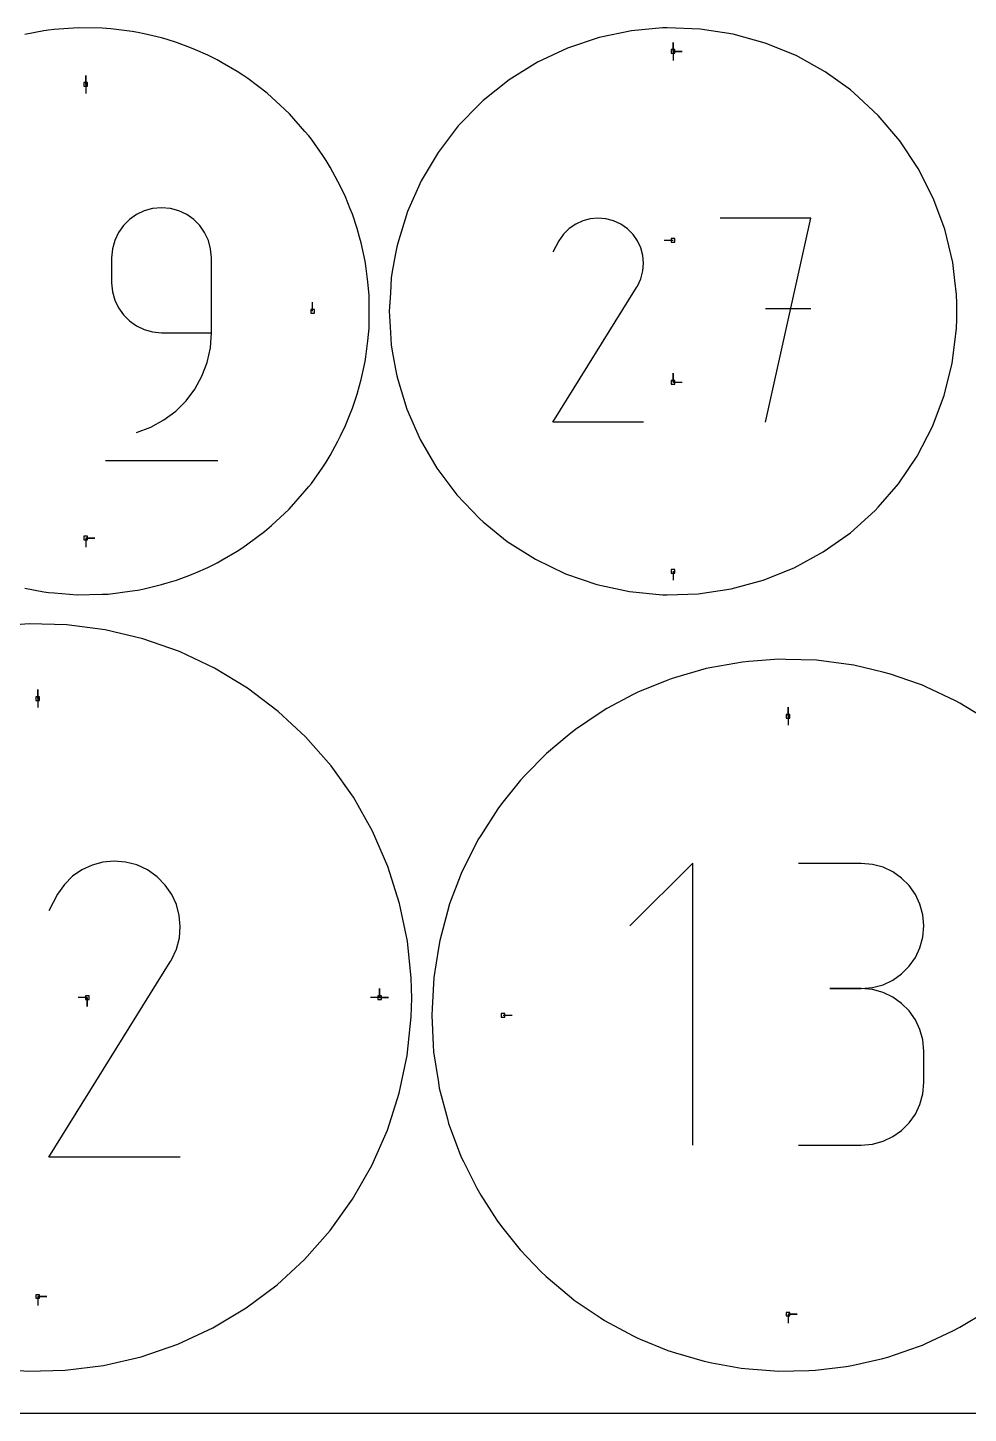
# Model space of a CAD drawing. Extents: x 0 to 800, y 0 to 1000.
# Drawn here: x 433.7 to 582.9, y 0 to 219.8 of the extents above; entities that cross this region are included whole.
import ezdxf

# ---------------------------------------------------------------- set-up
doc = ezdxf.new("R2010")
doc.units = 0

msp = doc.modelspace()

# ---------------------------------------------------------------- linework, layer by layer
at = {"layer": 'annotation', "color": 1}
for p, q in [((536.080915, 216.049308), (536.080915, 217.478057)), ((536.080915, 216.049308), (536.080915, 217.478057)), ((536.080915, 217.478057), (536.080915, 216.049308)), ((536.080915, 216.049308), (536.080915, 217.478057)), ((536.080915, 217.478057), (536.080915, 216.049308)), ((536.080915, 216.049308), (537.509665, 216.049307)), ((536.080915, 216.049308), (537.509665, 216.049307)), ((537.509665, 216.049307), (536.080915, 216.049308)), ((536.080915, 216.049308), (536.080915, 214.620558)), ((442.937914, 210.807712), (442.937914, 212.236462)), ((442.937914, 210.807712), (442.937914, 212.236462)), ((442.937914, 212.236462), (442.937914, 210.807712)), ((442.937914, 210.807712), (442.937914, 209.378962)), ((449.87304, 189.365072), (448.918738, 188.409835)), ((450.977613, 190.147123), (449.87304, 189.365072)), ((452.209911, 190.733532), (450.977613, 190.147123)), ((453.547386, 191.101845), (452.209911, 190.733532)), ((454.96749, 191.229606), (453.547386, 191.101845)), ((456.390537, 191.101845), (454.96749, 191.229606)), ((454.96749, 191.229606), (454.96749, 191.229606)), ((457.729575, 190.733532), (456.390537, 191.101845)), ((458.962333, 190.147123), (457.729575, 190.733532)), ((460.066538, 189.365072), (458.962333, 190.147123)), ((461.019921, 188.409835), (460.066538, 189.365072)), ((521.749089, 189.173334), (520.632353, 188.658633)), ((522.933517, 189.491096), (521.749089, 189.173334)), ((524.158285, 189.604815), (522.933517, 189.491096)), ((525.396043, 189.507385), (524.158285, 189.604815)), ((526.61944, 189.191702), (525.396043, 189.507385)), ((527.801126, 188.650659), (526.61944, 189.191702)), ((557.933463, 189.605605), (543.529939, 189.605605)), ((550.732717, 157.215451), (557.933463, 189.605605)), ((448.137254, 187.303867), (447.551136, 186.069623)), ((448.918738, 188.409835), (448.137254, 187.303867)), ((461.800209, 187.303867), (461.019921, 188.409835)), ((462.385132, 186.069623), (461.800209, 187.303867)), ((518.711357, 187.066838), (517.961799, 186.003953)), ((519.610659, 187.9541), (518.711357, 187.066838)), ((520.632353, 188.658633), (519.610659, 187.9541)), ((528.858017, 187.900164), (527.801126, 188.650659)), ((527.801126, 188.650659), (527.801126, 188.650659)), ((529.741693, 186.999576), (528.858017, 187.900164)), ((530.444296, 185.976494), (529.741693, 186.999576)), ((447.18293, 184.729558), (447.055185, 183.306128)), ((447.551136, 186.069623), (447.18293, 184.729558)), ((462.752418, 184.729558), (462.385132, 186.069623)), ((462.879796, 183.306128), (462.752418, 184.729558)), ((517.961799, 186.003953), (517.017272, 184.192087)), ((530.957968, 184.85852), (530.444296, 185.976494)), ((531.274853, 183.673257), (530.957968, 184.85852)), ((536.080915, 186.064457), (534.652165, 186.064457)), ((447.055185, 183.306128), (447.055185, 179.344389)), ((462.879796, 171.423146), (462.879796, 183.306128)), ((462.879796, 183.306128), (462.879796, 183.306128)), ((531.387092, 182.448305), (531.274853, 183.673257)), ((531.286829, 181.211266), (531.387092, 182.448305)), ((530.966205, 179.989741), (531.286829, 181.211266)), ((447.055185, 179.344389), (447.055185, 179.344389)), ((447.055185, 179.344389), (447.18293, 177.921035)), ((516.99696, 157.215188), (530.289395, 178.614302)), ((530.289395, 178.614302), (530.305285, 178.633965)), ((530.289395, 178.614302), (530.289395, 178.614302)), ((530.305285, 178.633965), (530.320524, 178.653795)), ((530.320524, 178.653795), (530.335211, 178.67396)), ((530.335211, 178.67396), (530.349446, 178.694626)), ((530.349446, 178.694626), (530.36333, 178.715961)), ((530.36333, 178.715961), (530.376964, 178.738132)), ((530.376964, 178.738132), (530.390447, 178.761306)), ((530.390447, 178.761306), (530.40388, 178.78565)), ((530.40388, 178.78565), (530.417363, 178.811332)), ((530.417363, 178.811332), (530.966205, 179.989741)), ((530.417363, 178.811332), (530.417363, 178.811332)), ((447.18293, 177.921035), (447.551136, 176.581176)), ((447.551136, 176.581176), (448.137254, 175.347229)), ((478.910097, 174.819968), (478.910097, 176.248718)), ((448.137254, 175.347229), (448.918738, 174.241614)), ((448.918738, 174.241614), (449.87304, 173.286748)), ((557.933463, 175.181769), (550.732717, 175.181769)), ((449.87304, 173.286748), (450.977613, 172.505049)), ((450.977613, 172.505049), (452.209911, 171.918937)), ((452.209911, 171.918937), (453.547386, 171.55083)), ((453.547386, 171.55083), (454.96749, 171.423146)), ((454.96749, 171.423146), (462.879796, 171.423146)), ((462.704614, 169.020785), (462.879796, 171.423146)), ((462.193377, 166.711684), (462.704614, 169.020785)), ((461.367547, 164.524882), (462.193377, 166.711684)), ((536.080915, 163.568244), (536.080915, 164.996994)), ((536.080915, 163.568244), (536.080915, 164.996994)), ((536.080915, 164.996994), (536.080915, 163.568244)), ((460.248586, 162.489418), (461.367547, 164.524882)), ((536.080915, 163.568244), (537.509665, 163.568244)), ((457.217119, 158.98866), (458.857956, 160.63433)), ((458.857956, 160.63433), (460.248586, 162.489418)), ((455.347536, 157.581444), (457.217119, 158.98866)), ((451.007986, 155.598534), (453.270671, 156.441722)), ((453.270671, 156.441722), (455.347536, 157.581444)), ((531.382202, 157.215188), (516.99696, 157.215188)), ((451.007986, 155.598534), (451.007986, 155.598534)), ((446.066426, 151.144651), (463.881962, 151.144651)), ((442.937914, 138.832224), (444.366664, 138.832224)), ((442.937914, 138.832224), (444.366664, 138.832224)), ((444.366664, 138.832224), (442.937914, 138.832224)), ((442.937914, 138.832224), (442.937914, 137.403474)), ((536.080915, 133.583394), (536.080915, 132.154644)), ((435.3359, 113.372116), (435.3359, 114.800866)), ((435.3359, 113.372116), (435.3359, 114.800866)), ((435.3359, 114.800866), (435.3359, 113.372116)), ((435.3359, 113.372116), (435.3359, 111.943366)), ((554.310908, 110.573045), (554.310908, 112.001795)), ((554.310908, 110.573045), (554.310908, 112.001795)), ((554.310908, 112.001795), (554.310908, 110.573045)), ((554.310908, 110.573045), (554.310908, 109.144295)), ((442.346196, 86.206439), (440.864595, 85.184765)), ((443.965622, 86.952827), (442.346196, 86.206439)), ((445.683209, 87.413628), (443.965622, 86.952827)), ((447.459296, 87.578536), (445.683209, 87.413628)), ((449.25422, 87.437249), (447.459296, 87.578536)), ((451.028318, 86.979463), (449.25422, 87.437249)), ((452.74193, 86.194875), (451.028318, 86.979463)), ((454.274571, 85.106552), (452.74193, 86.194875)), ((452.74193, 86.194875), (452.74193, 86.194875)), ((539.186509, 87.290812), (529.23746, 77.338956)), ((539.186509, 42.538334), (539.186509, 87.290812)), ((565.905108, 87.238891), (555.967285, 87.238891)), ((567.692449, 87.078463), (565.905108, 87.238891)), ((569.374275, 86.616133), (567.692449, 87.078463)), ((570.922613, 85.880337), (569.374275, 86.616133)), ((572.309491, 84.899508), (570.922613, 85.880337)), ((439.560481, 83.89811), (438.473516, 82.356777)), ((440.864595, 85.184765), (439.560481, 83.89811)), ((455.556026, 83.800571), (454.274571, 85.106552)), ((456.574899, 82.316957), (455.556026, 83.800571)), ((573.506935, 83.702083), (572.309491, 84.899508)), ((574.486974, 82.316495), (573.506935, 83.702083)), ((438.473516, 82.356777), (437.103818, 79.729315)), ((457.319797, 80.695738), (456.574899, 82.316957)), ((575.221635, 80.771179), (574.486974, 82.316495)), ((457.779325, 78.976939), (457.319797, 80.695738)), ((575.682944, 79.094569), (575.221635, 80.771179)), ((457.942087, 77.200585), (457.779325, 78.976939)), ((457.796691, 75.406704), (457.942087, 77.200585)), ((575.84293, 77.315101), (575.682944, 79.094569)), ((575.682944, 75.527278), (575.84293, 77.315101)), ((575.84293, 77.315101), (575.84293, 77.315101)), ((457.331741, 73.63532), (457.796691, 75.406704)), ((575.221635, 73.844163), (575.682944, 75.527278)), ((456.535843, 71.926461), (457.331741, 73.63532)), ((574.486974, 72.293957), (575.221635, 73.844163)), ((437.074363, 40.609), (456.350271, 71.640739)), ((456.350271, 71.640739), (456.373315, 71.669253)), ((456.350271, 71.640739), (456.350271, 71.640739)), ((456.373315, 71.669253), (456.395413, 71.69801)), ((456.395413, 71.69801), (456.416711, 71.727252)), ((456.416711, 71.727252), (456.437354, 71.757221)), ((456.437354, 71.757221), (456.457488, 71.78816)), ((456.457488, 71.78816), (456.477259, 71.82031)), ((456.477259, 71.82031), (456.496811, 71.853916)), ((456.496811, 71.853916), (456.516291, 71.889219)), ((456.516291, 71.889219), (456.535843, 71.926461)), ((456.535843, 71.926461), (456.535843, 71.926461)), ((572.309491, 69.705092), (573.506935, 70.904866)), ((573.506935, 70.904866), (574.486974, 72.293957)), ((569.374275, 67.986312), (570.922613, 68.72284)), ((570.922613, 68.72284), (572.309491, 69.705092)), ((443.193432, 65.947841), (441.764682, 65.947841)), ((443.193432, 65.947841), (443.193432, 64.519091)), ((443.193432, 65.947841), (443.193432, 64.519091)), ((443.193432, 64.519091), (443.193432, 65.947841)), ((489.533014, 65.947841), (488.104264, 65.947841)), ((489.533014, 65.947841), (489.533014, 67.376591)), ((489.533014, 65.947841), (489.533014, 67.376591)), ((489.533014, 67.376591), (489.533014, 65.947841)), ((489.533014, 65.947841), (489.533014, 67.376591)), ((489.533014, 67.376591), (489.533014, 65.947841)), ((489.533014, 65.947841), (490.961763, 65.947841)), ((489.533014, 65.947841), (490.961763, 65.947841)), ((490.961763, 65.947841), (489.533014, 65.947841)), ((565.905108, 67.363245), (560.92918, 67.363245)), ((560.92918, 67.363245), (565.905108, 67.363245)), ((565.905108, 67.363245), (567.692449, 67.523713)), ((567.692449, 67.202817), (565.905108, 67.363245)), ((565.905108, 67.363245), (565.905108, 67.363245)), ((567.692449, 67.523713), (569.374275, 67.986312)), ((569.374275, 66.740487), (567.692449, 67.202817)), ((570.922613, 66.004691), (569.374275, 66.740487)), ((572.309491, 65.023863), (570.922613, 66.004691)), ((573.506935, 63.826437), (572.309491, 65.023863)), ((574.486974, 62.440849), (573.506935, 63.826437)), ((509.110905, 63.148771), (510.539655, 63.148771)), ((575.221635, 60.895533), (574.486974, 62.440849)), ((575.682944, 59.218923), (575.221635, 60.895533)), ((575.84293, 57.439455), (575.682944, 59.218923)), ((575.84293, 52.463527), (575.84293, 57.439455)), ((575.84293, 57.439455), (575.84293, 57.439455)), ((575.221635, 49.006317), (575.682944, 50.68332)), ((575.682944, 50.68332), (575.84293, 52.463527)), ((574.486974, 47.460886), (575.221635, 49.006317)), ((573.506935, 46.07539), (574.486974, 47.460886)), ((570.922613, 43.897668), (572.309491, 44.878196)), ((572.309491, 44.878196), (573.506935, 46.07539)), ((555.967285, 42.539737), (565.905108, 42.539737)), ((565.905108, 42.539737), (567.692449, 42.700073)), ((565.905108, 42.539737), (565.905108, 42.539737)), ((567.692449, 42.700073), (569.374275, 43.162172)), ((569.374275, 43.162172), (570.922613, 43.897668)), ((457.934996, 40.609), (437.074363, 40.609)), ((435.3359, 18.523568), (436.76465, 18.523568)), ((435.3359, 18.523568), (436.76465, 18.523568)), ((436.76465, 18.523568), (435.3359, 18.523568)), ((435.3359, 18.523568), (435.3359, 17.094818)), ((554.310908, 15.724497), (555.739658, 15.724497)), ((554.310908, 15.724497), (555.739658, 15.724497)), ((555.739658, 15.724497), (554.310908, 15.724497)), ((554.310908, 15.724497), (554.310908, 14.295747))]:
    msp.add_line(p, q, dxfattribs=at)
at = {"layer": 'boundary', "color": 5}
for p, q in [((441.758248, 219.804196), (437.955049, 219.509805)), ((445.57156, 219.705978), (441.758248, 219.804196)), ((436.303697, 219.326784), (433.264071, 218.742289)), ((437.016844, 219.426167), (436.303697, 219.326784)), ((437.955049, 219.509805), (437.016844, 219.426167)), ((446.943609, 219.642214), (445.57156, 219.705978)), ((450.296074, 219.188284), (446.943609, 219.642214)), ((451.227677, 219.049212), (450.296074, 219.188284)), ((452.216832, 218.855013), (451.227677, 219.049212)), ((454.940268, 218.173048), (452.216832, 218.855013)), ((455.848883, 217.924767), (454.940268, 218.173048)), ((457.359939, 217.449655), (455.848883, 217.924767)), ((524.336445, 218.254723), (519.331807, 216.578793)), ((529.503225, 219.332421), (524.336445, 218.254723)), ((534.406676, 219.769549), (529.503225, 219.332421)), ((535.115905, 219.787816), (534.406676, 219.769549)), ((540.388904, 219.596328), (535.115905, 219.787816)), ((545.603553, 218.787893), (540.388904, 219.596328)), ((550.687841, 217.373579), (545.603553, 218.787893)), ((459.451709, 216.671517), (457.359939, 217.449655)), ((460.324581, 216.317516), (459.451709, 216.671517)), ((462.300729, 215.445877), (460.324581, 216.317516)), ((463.779451, 214.700464), (462.300729, 215.445877)), ((519.331807, 216.578793), (514.558394, 214.327816)), ((555.571545, 215.372848), (550.687841, 217.373579)), ((464.604329, 214.245709), (463.779451, 214.700464)), ((466.969848, 212.871788), (464.604329, 214.245709)), ((514.558394, 214.327816), (510.08208, 211.532916)), ((560.18722, 212.81325), (555.571545, 215.372848)), ((467.874622, 212.28199), (466.969848, 212.871788)), ((468.639924, 211.732867), (467.874622, 212.28199)), ((471.690971, 209.443303), (468.639924, 211.732867)), ((510.08208, 211.532916), (505.964631, 208.232772)), ((564.187006, 209.943305), (560.18722, 212.81325)), ((474.49043, 206.852168), (471.690971, 209.443303)), ((564.73179, 209.488827), (564.187006, 209.943305)), ((568.598556, 205.899151), (564.73179, 209.488827)), ((475.235621, 206.164766), (474.49043, 206.852168)), ((505.443965, 207.750851), (502.014915, 204.218637)), ((505.964631, 208.232772), (505.443965, 207.750851)), ((477.703618, 203.351132), (475.235621, 206.164766)), ((572.018149, 201.880502), (568.598556, 205.899151)), ((478.318529, 202.637613), (477.703618, 203.351132)), ((478.71625, 202.125977), (478.318529, 202.637613)), ((502.014915, 204.218637), (498.807256, 200.027129)), ((480.528776, 199.528626), (478.71625, 202.125977)), ((498.807256, 200.027129), (496.113176, 195.488586)), ((574.943261, 197.488294), (572.018149, 201.880502)), ((481.05498, 198.747387), (480.528776, 199.528626)), ((481.694759, 197.70387), (481.05498, 198.747387)), ((482.93384, 195.427617), (481.694759, 197.70387)), ((577.333441, 192.783126), (574.943261, 197.488294)), ((483.36395, 194.589626), (482.93384, 195.427617)), ((484.129349, 192.960524), (483.36395, 194.589626)), ((496.113176, 195.488586), (493.969833, 190.665697)), ((484.891511, 191.094266), (484.129349, 192.960524)), ((579.155624, 187.829926), (577.333441, 192.783126)), ((485.219492, 190.211286), (484.891511, 191.094266)), ((485.98584, 187.962524), (485.219492, 190.211286)), ((493.969833, 190.665697), (492.406765, 185.625062)), ((486.379559, 186.577385), (485.98584, 187.962524)), ((580.408196, 182.564785), (579.155624, 187.829926)), ((486.600804, 185.661812), (486.379559, 186.577385)), ((487.238171, 182.780031), (486.600804, 185.661812)), ((492.267478, 185.033188), (492.050278, 183.974081)), ((492.406765, 185.625062), (492.267478, 185.033188)), ((487.362273, 182.049754), (487.238171, 182.780031)), ((492.050278, 183.974081), (491.540995, 181.140389)), ((580.748715, 179.705899), (580.408196, 182.564785)), ((487.653967, 179.487643), (487.362273, 182.049754)), ((491.540995, 181.140389), (491.39676, 180.138644)), ((487.877865, 177.321633), (487.653967, 179.487643)), ((491.39676, 180.138644), (491.251469, 177.690388)), ((581.001883, 177.482179), (580.748715, 179.705899)), ((487.905909, 176.232857), (487.877865, 177.321633)), ((487.905909, 173.407079), (487.905909, 176.232857)), ((491.251469, 177.690388), (491.080909, 174.816351)), ((581.044564, 176.042632), (581.001883, 177.482179)), ((581.044564, 173.590069), (581.044564, 176.042632)), ((491.080909, 174.816351), (491.226201, 172.368095)), ((487.653967, 170.152293), (487.868761, 172.15414)), ((487.868761, 172.15414), (487.905909, 173.407079)), ((491.226201, 172.368095), (491.39676, 169.494057)), ((580.748715, 169.926802), (581.001883, 172.150522)), ((581.001883, 172.150522), (581.044564, 173.590069)), ((487.362273, 167.590182), (487.653967, 170.152293)), ((491.39676, 169.494057), (491.540995, 168.492312)), ((580.311943, 166.587944), (580.748715, 169.926802)), ((487.238171, 166.859905), (487.362273, 167.590182)), ((491.540995, 168.492312), (492.050278, 165.65862)), ((486.600805, 163.978124), (487.238171, 166.859905)), ((492.050278, 165.65862), (492.267477, 164.599513)), ((579.047601, 161.464396), (580.311943, 166.587944)), ((485.98584, 161.677412), (486.379559, 163.06255)), ((486.379559, 163.06255), (486.600805, 163.978124)), ((492.267477, 164.599513), (492.406765, 164.007639)), ((492.406765, 164.007639), (493.844534, 159.299374)), ((485.219491, 159.42865), (485.98584, 161.677412)), ((577.191199, 156.524097), (579.047601, 161.464396)), ((484.129349, 156.679411), (484.891511, 158.54567)), ((484.891511, 158.54567), (485.219491, 159.42865)), ((493.844534, 159.299374), (495.954367, 154.46184)), ((483.36395, 155.05031), (484.129349, 156.679411)), ((574.768306, 151.835279), (577.191199, 156.524097)), ((481.694759, 151.936066), (482.93384, 154.212319)), ((482.93384, 154.212319), (483.36395, 155.05031)), ((495.954367, 154.46184), (498.61662, 149.905284)), ((481.05498, 150.892549), (481.694759, 151.936066)), ((571.812337, 147.462699), (574.768306, 151.835279)), ((478.71625, 147.513958), (480.528776, 150.11131)), ((480.528776, 150.11131), (481.05498, 150.892549)), ((498.61662, 149.905284), (501.794473, 145.692586)), ((478.318529, 147.002323), (478.71625, 147.513958)), ((568.598556, 143.73355), (571.812337, 147.462699)), ((475.185415, 143.423552), (477.703618, 146.288804)), ((477.703618, 146.288804), (478.318529, 147.002323)), ((501.794473, 145.692586), (505.443965, 141.88185)), ((472.385955, 140.832417), (475.185415, 143.423552)), ((564.187006, 139.689396), (568.103389, 143.225466)), ((568.103389, 143.225466), (568.598556, 143.73355)), ((471.301747, 139.876392), (472.385955, 140.832417)), ((505.443965, 141.88185), (505.964631, 141.39993)), ((505.964631, 141.39993), (509.787376, 138.298075)), ((468.639924, 137.907069), (471.301747, 139.876392)), ((559.882699, 136.636595), (564.187006, 139.689396)), ((464.604329, 135.394227), (466.969848, 136.768148)), ((466.969848, 136.768148), (467.874622, 137.357946)), ((467.874622, 137.357946), (468.639924, 137.907069)), ((509.787376, 138.298075), (514.244863, 135.471823)), ((555.249837, 134.109277), (559.882699, 136.636595)), ((460.324581, 133.32242), (462.300729, 134.194059)), ((462.300729, 134.194059), (463.779451, 134.939471)), ((463.779451, 134.939471), (464.604329, 135.394227)), ((514.244863, 135.471823), (519.002774, 133.187723)), ((550.352355, 132.142423), (555.249837, 134.109277)), ((455.848883, 131.715168), (457.359939, 132.190281)), ((457.359939, 132.190281), (459.451709, 132.968419)), ((459.451709, 132.968419), (460.324581, 133.32242)), ((519.002774, 133.187723), (523.995397, 131.477253)), ((545.257847, 130.763222), (550.352355, 132.142423)), ((433.264071, 130.897647), (436.303697, 130.313152)), ((436.303697, 130.313152), (437.016844, 130.213769)), ((437.016844, 130.213769), (437.955049, 130.130131)), ((437.955049, 130.130131), (441.614294, 129.839728)), ((441.614294, 129.839728), (445.57156, 129.933958)), ((445.57156, 129.933958), (446.513072, 129.96187)), ((446.513072, 129.96187), (450.296074, 130.451652)), ((450.296074, 130.451652), (451.227677, 130.590724)), ((451.227677, 130.590724), (452.216832, 130.784923)), ((452.216832, 130.784923), (454.940268, 131.466888)), ((454.940268, 131.466888), (455.848883, 131.715168)), ((523.995397, 131.477253), (529.153777, 130.363961)), ((529.153777, 130.363961), (534.406676, 129.863153)), ((534.406676, 129.863153), (535.115905, 129.844885)), ((535.115905, 129.844885), (540.03664, 129.990766)), ((540.03664, 129.990766), (545.257847, 130.763222)), ((434.025187, 125.222617), (427.929283, 124.773461)), ((439.936808, 125.068957), (434.025187, 125.222617)), ((446.023316, 124.276061), (439.936808, 125.068957)), ((451.995047, 122.857805), (446.023316, 124.276061)), ((457.787875, 120.829457), (451.995047, 122.857805)), ((463.339601, 118.212828), (457.787875, 120.829457)), ((547.056401, 119.181106), (542.194981, 118.30386)), ((548.093433, 119.263406), (547.056401, 119.181106)), ((552.856151, 119.630042), (548.093433, 119.263406)), ((553.936846, 119.602207), (552.856151, 119.630042)), ((558.793337, 119.470108), (553.936846, 119.602207)), ((563.490181, 118.862007), (558.793337, 119.470108)), ((564.7206, 118.678327), (563.490181, 118.862007)), ((468.590627, 115.036073), (463.339601, 118.212828)), ((535.74826, 116.51242), (535.251766, 116.325524)), ((536.43029, 116.723956), (535.74826, 116.51242)), ((541.333549, 118.138214), (536.43029, 116.723956)), ((542.194981, 118.30386), (541.333549, 118.138214)), ((569.330025, 117.590513), (564.7206, 118.678327)), ((570.530082, 117.262596), (569.330025, 117.590513)), ((575.003228, 115.706606), (570.530082, 117.262596)), ((473.48175, 111.336294), (468.590627, 115.036073)), ((530.359742, 114.320955), (529.741525, 114.006299)), ((530.864653, 114.541321), (530.359742, 114.320955)), ((535.251766, 116.325524), (530.864653, 114.541321)), ((575.596037, 115.486082), (575.003228, 115.706606)), ((576.156078, 115.239058), (575.596037, 115.486082)), ((580.864596, 113.020129), (576.156078, 115.239058)), ((529.741525, 114.006299), (525.56112, 111.780464)), ((581.534986, 112.630759), (580.864596, 113.020129)), ((585.851681, 110.025527), (581.534986, 112.630759)), ((477.806578, 107.333007), (473.48175, 111.336294)), ((524.509154, 111.116358), (520.579762, 108.472494)), ((525.56112, 111.780464), (524.509154, 111.116358)), ((520.579762, 108.472494), (519.613726, 107.688632)), ((481.856753, 102.720989), (477.806578, 107.333007)), ((519.613726, 107.688632), (515.97701, 104.654752)), ((515.97701, 104.654752), (512.626463, 101.221567)), ((485.408062, 97.714783), (481.856753, 102.720989)), ((512.626463, 101.221567), (511.871947, 100.447368)), ((511.871947, 100.447368), (508.865733, 96.656779)), ((488.422373, 92.36817), (485.408062, 97.714783)), ((508.261803, 95.886068), (505.569021, 91.671776)), ((508.865733, 96.656779), (508.261803, 95.886068)), ((490.867349, 86.738583), (488.422373, 92.36817)), ((505.139787, 90.97774), (502.818924, 86.36426)), ((505.569021, 91.671776), (505.139787, 90.97774)), ((492.716779, 80.886501), (490.867349, 86.738583)), ((502.538996, 85.774419), (502.317417, 85.225771)), ((502.818924, 86.36426), (502.538996, 85.774419)), ((502.317417, 85.225771), (500.646769, 80.794172)), ((493.950848, 74.87479), (492.716779, 80.886501)), ((500.283434, 79.604358), (499.077298, 75.02447)), ((500.646769, 80.794172), (500.283434, 79.604358)), ((494.557282, 69.000533), (493.950848, 74.87479)), ((499.077298, 75.02447), (498.857238, 73.800035)), ((498.857238, 73.800035), (498.128406, 69.120406)), ((494.633119, 65.839737), (494.557282, 69.000533)), ((498.128406, 69.120406), (497.866556, 64.228391)), ((494.556379, 62.878852), (494.633119, 65.839737)), ((497.866556, 64.228391), (497.810904, 63.148771)), ((493.92142, 56.773831), (494.556379, 62.878852)), ((497.810904, 63.148771), (498.054707, 58.419004)), ((498.054707, 58.419004), (498.110359, 57.339384)), ((498.110359, 57.339384), (498.857238, 52.497506)), ((492.658337, 50.767334), (493.92142, 56.773831)), ((490.780713, 44.923862), (492.658337, 50.767334)), ((498.857238, 52.497506), (499.005555, 51.591578)), ((499.005555, 51.591578), (500.283434, 46.693184)), ((500.283434, 46.693184), (500.487004, 45.966281)), ((488.308759, 39.306158), (490.780713, 44.923862)), ((500.487004, 45.966281), (502.317418, 41.071771)), ((502.317418, 41.071771), (502.538996, 40.523122)), ((502.538996, 40.523122), (502.818924, 39.933282)), ((502.818924, 39.933282), (504.936382, 35.69695)), ((485.269065, 33.974537), (488.308759, 39.306158)), ((504.936382, 35.69695), (505.569021, 34.625766)), ((481.694324, 28.986219), (485.269065, 33.974537)), ((505.569021, 34.625766), (508.110841, 30.629603)), ((477.645058, 24.412886), (481.694324, 28.986219)), ((508.110841, 30.629603), (508.865733, 29.640763)), ((508.865733, 29.640763), (511.804965, 25.927138)), ((473.301015, 20.394373), (477.645058, 24.412886)), ((511.804965, 25.927138), (515.177446, 22.458442)), ((515.177446, 22.458442), (515.931961, 21.684243)), ((468.388473, 16.71456), (473.301015, 20.394373)), ((515.931961, 21.684243), (519.613726, 18.608909)), ((519.613726, 18.608909), (520.398797, 17.957847)), ((520.398797, 17.957847), (524.509154, 15.181184)), ((463.121709, 13.562733), (468.388473, 16.71456)), ((581.534986, 13.666783), (585.595267, 16.104866)), ((457.557306, 10.972718), (463.121709, 13.562733)), ((524.509154, 15.181184), (525.225114, 14.710492)), ((525.225114, 14.710492), (529.741525, 12.291243)), ((580.445525, 13.066162), (581.534986, 13.666783)), ((529.741525, 12.291243), (530.359742, 11.976587)), ((530.359742, 11.976587), (530.864653, 11.75622)), ((530.864653, 11.75622), (535.251766, 9.972018)), ((575.596037, 10.81146), (576.156078, 11.058483)), ((576.156078, 11.058483), (580.445525, 13.066162)), ((445.777233, 7.582887), (451.755036, 8.972296)), ((451.755036, 8.972296), (457.557306, 10.972718)), ((535.251766, 9.972018), (535.748261, 9.785122)), ((535.748261, 9.785122), (536.43029, 9.573585)), ((536.43029, 9.573585), (540.977605, 8.249931)), ((569.330025, 8.707029), (570.101848, 8.900298)), ((570.101848, 8.900298), (575.003228, 10.590935)), ((575.003228, 10.590935), (575.596037, 10.81146)), ((427.681456, 7.144316), (433.80089, 6.667726)), ((433.80089, 6.667726), (439.696267, 6.819128)), ((439.696267, 6.819128), (445.777233, 7.582887)), ((540.977605, 8.249931), (542.194981, 7.993682)), ((542.194981, 7.993682), (546.854294, 7.144601)), ((546.854294, 7.144601), (548.093433, 7.034135)), ((548.093433, 7.034135), (552.815354, 6.66863)), ((552.815354, 6.66863), (557.590627, 6.789439)), ((557.590627, 6.789439), (558.671322, 6.817274)), ((558.671322, 6.817274), (563.490181, 7.435535)), ((563.490181, 7.435535), (564.440272, 7.564179)), ((564.440272, 7.564179), (569.330025, 8.707029))]:
    msp.add_line(p, q, dxfattribs=at)
at = {"layer": 'frame', "color": 5}
msp.add_line((0, 0), (800, 0), dxfattribs=at)
at = {"layer": 'hole', "color": 5}
for p, q in [((536.366665, 216.335058), (535.795165, 216.335058)), ((535.795165, 216.335058), (535.795165, 215.763558)), ((535.795165, 215.763558), (536.366665, 215.763558)), ((536.366665, 215.763558), (536.366665, 216.335058)), ((443.223664, 211.093462), (442.652164, 211.093462)), ((442.652164, 211.093462), (442.652164, 210.521962)), ((443.223664, 210.521962), (443.223664, 211.093462)), ((442.652164, 210.521962), (443.223664, 210.521962)), ((536.366665, 186.350207), (535.795165, 186.350207)), ((535.795165, 186.350207), (535.795165, 185.778707)), ((535.795165, 185.778707), (536.366665, 185.778707)), ((536.366665, 185.778707), (536.366665, 186.350207)), ((479.195847, 175.105718), (478.624347, 175.105718)), ((478.624347, 175.105718), (478.624347, 174.534218)), ((478.624347, 174.534218), (479.195847, 174.534218)), ((479.195847, 174.534218), (479.195847, 175.105718)), ((536.366665, 163.853994), (535.795165, 163.853994)), ((535.795165, 163.853994), (535.795165, 163.282494)), ((535.795165, 163.282494), (536.366665, 163.282494)), ((536.366665, 163.282494), (536.366665, 163.853994)), ((443.223664, 139.117974), (442.652164, 139.117974)), ((442.652164, 139.117974), (442.652164, 138.546474)), ((442.652164, 138.546474), (443.223664, 138.546474)), ((443.223664, 138.546474), (443.223664, 139.117974)), ((536.366665, 133.869144), (535.795165, 133.869144)), ((535.795165, 133.869144), (535.795165, 133.297644)), ((535.795165, 133.297644), (536.366665, 133.297644)), ((536.366665, 133.297644), (536.366665, 133.869144)), ((435.62165, 113.657866), (435.05015, 113.657866)), ((435.05015, 113.657866), (435.05015, 113.086366)), ((435.05015, 113.086366), (435.62165, 113.086366)), ((435.62165, 113.086366), (435.62165, 113.657866)), ((554.596658, 110.858795), (554.025158, 110.858795)), ((554.025158, 110.858795), (554.025158, 110.287295)), ((554.025158, 110.287295), (554.596658, 110.287295)), ((554.596658, 110.287295), (554.596658, 110.858795)), ((443.479182, 66.233591), (442.907682, 66.233591)), ((442.907682, 66.233591), (442.907682, 65.662091)), ((443.479182, 65.662091), (443.479182, 66.233591)), ((489.818764, 66.233591), (489.247264, 66.233591)), ((489.247264, 66.233591), (489.247264, 65.662091)), ((489.818764, 65.662091), (489.818764, 66.233591)), ((442.907682, 65.662091), (443.479182, 65.662091)), ((489.247264, 65.662091), (489.818764, 65.662091)), ((509.396655, 63.434521), (508.825155, 63.434521)), ((508.825155, 63.434521), (508.825155, 62.863021)), ((508.825155, 62.863021), (509.396655, 62.863021)), ((509.396655, 62.863021), (509.396655, 63.434521)), ((435.62165, 18.809318), (435.05015, 18.809318)), ((435.05015, 18.809318), (435.05015, 18.237818)), ((435.05015, 18.237818), (435.62165, 18.237818)), ((435.62165, 18.237818), (435.62165, 18.809318)), ((554.596658, 16.010247), (554.025158, 16.010247)), ((554.025158, 16.010247), (554.025158, 15.438747)), ((554.025158, 15.438747), (554.596658, 15.438747)), ((554.596658, 15.438747), (554.596658, 16.010247))]:
    msp.add_line(p, q, dxfattribs=at)

doc.saveas('drawing.dxf')
